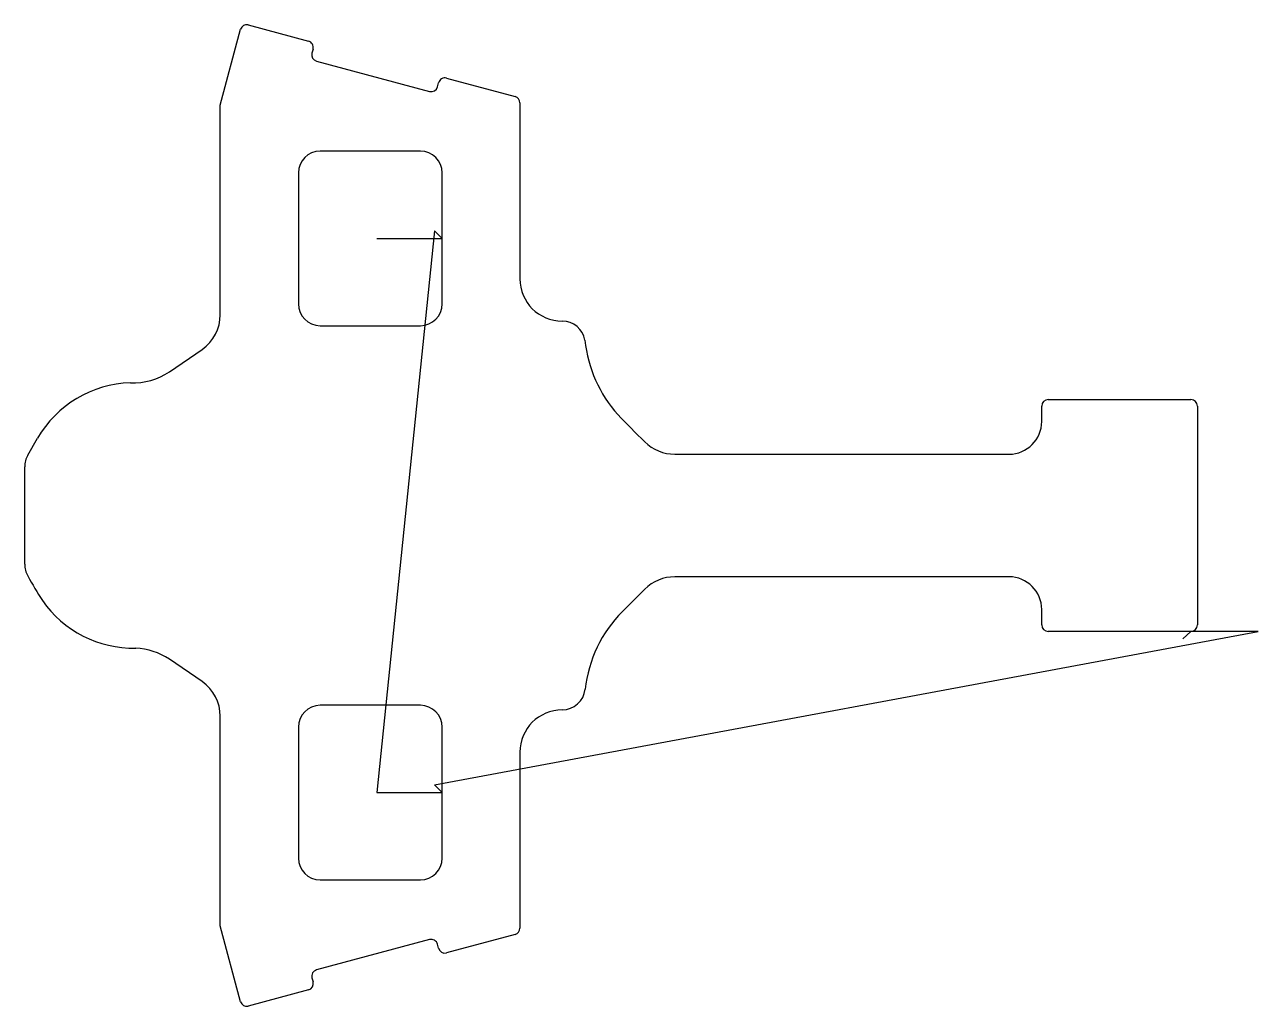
# Model space of a CAD drawing. Header units: metres. Extents: x 19 to 585, y 19 to 468.
import ezdxf

# ---------------------------------------------------------------- set-up
doc = ezdxf.new("R2010")
doc.units = ezdxf.units.M

msp = doc.modelspace()

# ---------------------------------------------------------------- linework, layer by layer
at = {"layer": 'TOOL_0'}
for p, q in [((108.701, 431.651), (118.017, 466.419)), ((121.446, 468.399), (149.119, 460.984)), ((151.24, 457.31), (150.748, 455.475)), ((152.869, 451.801), (204.643, 437.928)), ((208.317, 440.049), (208.809, 441.884)), ((212.483, 444.005), (243.877, 435.593)), ((108.701, 335.546), (108.701, 431.651)), ((246.101, 432.695), (246.101, 352.045)), ((200.5, 410.547), (154.5, 410.547)), ((144.5, 400.547), (144.5, 340.547)), ((210.5, 370.547), (210.5, 400.547)), ((206.964, 374.083), (180.5, 116.547)), ((210.5, 370.547), (206.964, 374.083)), ((180.5, 370.547), (210.5, 370.547)), ((210.5, 340.547), (210.5, 370.547)), ((154.5, 330.547), (200.5, 330.547)), ((85.369, 309.451), (100.346, 319.703)), ((488.402, 296.645), (553.802, 296.645)), ((485.402, 286.645), (485.402, 293.645)), ((556.802, 293.645), (556.802, 193.445)), ((20.447, 271.267), (24.881, 278.946)), ((317.086, 271.645), (470.402, 271.645)), ((19, 221.226), (19, 265.867)), ((470.4, 215.447), (317.084, 215.447)), ((303.366, 209.765), (293.088, 199.487)), ((485.4, 193.447), (485.4, 200.447)), ((206.964, 120.083), (584.73, 190.447)), ((553.8, 190.447), (488.4, 190.447)), ((553.802, 190.445), (550.15, 186.991)), ((584.73, 190.447), (553.8, 190.447)), ((100.345, 167.39), (85.368, 177.642)), ((200.5, 156.547), (154.5, 156.547)), ((108.7, 55.441), (108.7, 151.546)), ((144.5, 146.547), (144.5, 86.547)), ((210.5, 116.547), (210.5, 146.547)), ((246.1, 135.047), (246.1, 54.397)), ((210.5, 116.547), (206.964, 120.083)), ((180.5, 116.547), (210.5, 116.547)), ((210.5, 86.547), (210.5, 116.547)), ((154.5, 76.547), (200.5, 76.547)), ((118.016, 20.673), (108.7, 55.441)), ((243.876, 51.499), (212.482, 43.087)), ((204.642, 49.164), (152.868, 35.291)), ((208.808, 45.208), (208.316, 47.043)), ((150.747, 31.617), (151.239, 29.782)), ((149.118, 26.108), (121.445, 18.693))]:
    msp.add_line(p, q, dxfattribs=at)
for centre, radius, start, end in [((120.722, 465.694), 2.8, 75.01586, 164.9961), ((148.343, 458.086), 3, 345.00459, 75.00953), ((153.646, 454.699), 3, 165.00953, 254.99109), ((211.707, 441.108), 3, 75.00459, 165.00953), ((205.419, 440.826), 3, 255.00953, 344.99109), ((243.101, 432.695), 3, 0, 75.00953), ((154.5, 400.547), 10, 90, 180), ((200.5, 400.547), 10, 0, 90), ((265.501, 352.045), 19.4, 180, 270), ((154.5, 340.547), 10, 180, 270), ((200.5, 340.547), 10, 270, 0), ((89.501, 335.547), 19.2, 304.3911, 359.99702), ((265.474, 322.013), 10.632, 9.83972, 89.8545), ((335.442, 329.806), 59.791, 185.73615, 222.01791), ((68.656, 334.01), 29.706, 267.72157, 304.23624), ((68.914, 253.481), 50.866, 91.6211, 149.95851), ((488.402, 293.645), 3, 90, 180), ((553.802, 293.645), 3, 0, 90), ((646.695, 629.98), 492.176, 223.7258, 225.76738), ((470.402, 286.645), 15, 270, 0), ((317.086, 291.045), 19.4, 224.99165, 270), ((30.064, 265.796), 11.064, 150.36495, 179.63233), ((30.063, 221.297), 11.064, 180.36771, 209.63055), ((169.304, 296.837), 169.474, 208.55547, 212.96692), ((317.084, 196.047), 19.4, 90, 135), ((470.4, 200.447), 15, 0, 90), ((68.952, 233.628), 50.909, 214.7405, 271.07262), ((335.239, 157.414), 59.555, 135.05306, 173.74576), ((488.4, 193.447), 3, 180, 270), ((553.802, 193.445), 3, 270, 0), ((68.874, 153.547), 29.2, 55.60679, 87.97651), ((89.5, 151.546), 19.2, 0, 55.6089), ((265.5, 165.047), 10.6, 270, 353.79889), ((154.5, 146.547), 10, 90, 180), ((200.5, 146.547), 10, 0, 90), ((265.5, 135.047), 19.4, 90, 180), ((154.5, 86.547), 10, 180, 270), ((200.5, 86.547), 10, 270, 0), ((243.1, 54.397), 3, 284.99047, 0), ((205.418, 46.267), 3, 14.99047, 104.99541), ((211.706, 45.985), 3, 195.00891, 284.99047), ((153.644, 32.393), 3, 104.99047, 194.99541), ((148.341, 29.006), 3, 285.00891, 14.99047), ((120.72, 21.398), 2.8, 195.0092, 285.0039)]:
    msp.add_arc(centre, radius, start, end, dxfattribs=at)

doc.saveas('drawing.dxf')
